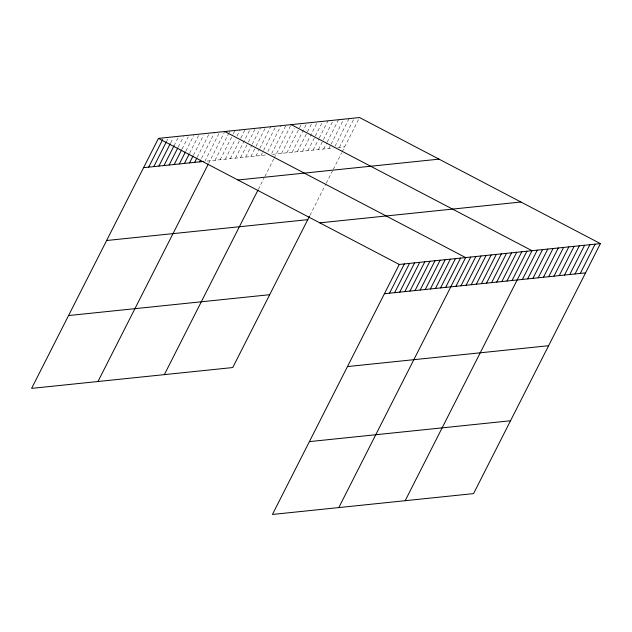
<?xml version="1.0" encoding="UTF-8"?>
<svg xmlns="http://www.w3.org/2000/svg" width="632" height="632" viewBox="0 0 632 632"><rect width="100%" height="100%" fill="white"/><g stroke="black" fill="none" stroke-linecap="round" stroke-linejoin="round"><path stroke-width="0.47" stroke-dasharray="3.16 2.37" d="M166.895 140.778L167.772 139.056M170.695 142.832L172.876 138.526M174.053 145.747L178.422 137.136M178.279 146.94L183.525 136.607M182.079 148.994L188.194 136.939M185.871 151.048L193.732 135.548M189.671 153.102L198.843 135.019M193.463 155.156L203.512 135.351M197.255 157.21L209.05 133.96M201.49 158.403L214.161 133.431M218.83 133.763L204.847 161.31L266.119 154.966M208.631 163.388L224.802 131.511M215.062 160.259L228.602 133.565M229.037 132.704L229.914 130.982M220.165 159.73L232.837 134.758M233.271 133.897L235.017 130.453M225.268 159.201L235.317 139.395M237.063 135.951L240.12 129.923M230.38 158.672L240.421 138.866M240.863 138.005L245.232 129.394M235.483 158.142L250.335 128.865M240.587 157.613L248.013 142.974M248.447 142.113L255.439 128.335M245.69 157.084L251.812 145.028M252.247 144.167L260.542 127.806M250.801 156.554L255.605 147.082M256.039 146.221L265.653 127.277M255.905 156.025L259.397 149.136M259.839 148.275L270.757 126.748M261.008 155.496L263.196 151.19M263.631 150.329L275.86 126.218M267.865 151.522L280.971 125.689M285.64 126.021L271.223 154.437L333.317 147.999M258.291 189.458L264.01 178.185M264.887 176.454L273.688 159.106M274.13 158.245L291.178 124.63M281.588 153.363L294.251 128.391M286.849 152.818L299.078 128.707M299.513 127.846L301.701 123.54M292.11 152.273L306.962 122.995M297.372 151.727L306.978 132.783M307.413 131.922L312.224 122.45M302.625 151.182L317.477 121.905M307.887 150.637L314.878 136.86M315.313 135.999L322.739 121.36M313.148 150.092L318.828 138.898M319.263 138.037L328 120.815M318.41 149.547L333.262 120.27M323.671 149.002L326.728 142.974M327.163 142.113L338.523 119.725M328.932 148.457L330.678 145.012M331.113 144.151L343.784 119.179M335.063 146.19L349.046 118.634M339.455 147.367L354.299 118.089M309.957 215.322L325.796 184.102M326.238 183.24L332.393 171.098M333.277 169.36L341.635 152.889M342.07 152.02L359.561 117.544M337.701 147.548L344.709 146.822"/><path stroke-width="0.95" d="M600.4 243.612L399.266 264.452L272.439 514.456L473.566 493.608L600.4 243.612L359.561 117.544L158.435 138.392L31.6 388.388L232.734 367.548L309.514 216.191M148.686 167.132L162.661 139.585M153.789 166.603L166.461 141.639M158.901 166.074L170.253 143.693M164.004 165.545L174.053 145.747M169.107 165.015L177.845 147.801M174.219 164.486L181.637 149.855M179.322 163.957L185.437 151.909M184.425 163.427L189.229 153.963M189.529 162.898L193.029 156.017M194.64 162.369L196.821 158.063M199.744 161.839L200.62 160.117M97.976 381.515L208.197 164.257M164.344 374.634L257.848 190.327M389.525 293.201L404.377 263.923M394.629 292.671L409.481 263.394M399.732 292.142L414.584 262.865M404.843 291.613L419.695 262.335M409.947 291.083L424.799 261.806M415.05 290.554L429.902 261.277M420.154 290.025L435.006 260.747M425.265 289.495L440.117 260.226M430.368 288.966L445.22 259.697M435.472 288.437L450.324 259.167M440.583 287.908L455.435 258.638M445.686 287.378L460.538 258.109M338.807 507.575L465.642 257.579L224.802 131.511M455.893 286.32L470.745 257.05M461.005 285.79L475.857 256.521M466.108 285.261L480.96 255.992M471.211 284.732L486.063 255.462M476.323 284.202L491.167 254.933M481.426 283.673L496.278 254.404M486.529 283.144L501.381 253.874M491.633 282.615L506.485 253.345M496.744 282.085L511.596 252.816M501.848 281.556L516.699 252.287M506.951 281.027L521.803 251.757M512.062 280.497L526.906 251.228M405.183 500.694L532.018 250.699L291.178 124.63M522.427 279.423L537.279 250.153M527.688 278.878L542.533 249.608M532.942 278.333L547.794 249.063M538.203 277.788L553.055 248.518M543.465 277.243L558.317 247.973M548.726 276.697L563.578 247.428M553.988 276.152L568.84 246.883M559.249 275.607L574.101 246.338M564.51 275.062L579.362 245.793M569.764 274.517L584.616 245.248M575.025 273.972L589.877 244.703M580.287 273.427L595.139 244.157M143.583 167.662L203.148 161.492M237.909 179.994L439.043 159.145M106.626 240.508L307.76 219.66M319.792 222.851L520.926 202.011M68.556 315.55L269.682 294.702M384.414 293.73L585.548 272.882M347.466 366.568L548.592 345.72M309.388 441.618L510.522 420.77M158.435 138.392L399.266 264.452"/></g></svg>
